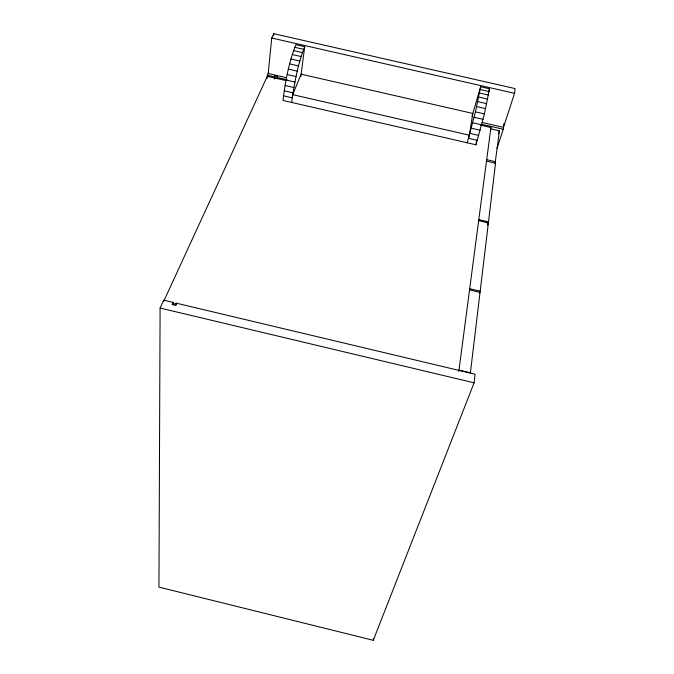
<?xml version="1.0" encoding="UTF-8"?>
<svg xmlns="http://www.w3.org/2000/svg" width="674" height="674" viewBox="0 0 674 674"><rect width="100%" height="100%" fill="white"/><g stroke="black" fill="none" stroke-linecap="round" stroke-linejoin="round"><path stroke-width="1.01" d="M160.1 308.035L158.946 587.113L373.278 640.3L474.092 382.815L475.077 374.238L176.167 303.14L175.198 305.314L172.081 304.572L173.058 302.399L163.723 300.174L160.1 308.035L474.092 382.815M173.016 304.496L173.058 302.399M176.125 305.238L176.167 303.14M267.081 78.378L267.393 75.235L268.606 72.598M481.994 122.449L503.478 127.369L514.557 93.298L515.054 88.58L273.804 33.7L271.732 38.022L268.193 73.5L286.602 77.721M273.593 35.781L273.804 33.7M274.259 78.951L275.043 75.614L277.402 76.154L277.174 78.251M274.706 78.757L275.043 75.614M497.075 148.238L503.259 129.248L503.916 123.527M300.815 76.71L304.69 46.691L295.928 44.695C288.699 62.429 285.388 81.546 282.979 100.46L475.979 144.8L484.412 113.914L489.509 88.774L480.629 86.752L472.002 116.214M479.475 293.156L480.183 291.176L488.372 222.909L478.666 220.651M487.471 224.872L488.49 221.889L495.525 163.226L486.502 161.145M495.045 163.757L499.4 130.857L490.748 128.877M291.716 102.465L292.685 94.646L301.143 74.182L472.819 113.443L469.365 135.196L467.124 142.77M458.8 371.517L490.925 127.529L480.672 125.179M304.69 46.691C298.135 63.027 294.993 80.518 292.289 97.84L283.51 95.826M475.979 144.8L476.425 141.801M477.344 140.327L468.447 138.288L475.423 111.859L480.629 86.752M373.278 640.3L373.598 638.455M488.305 92.785L489.509 88.774M490.327 129.467L490.925 127.529M498.431 133.856L499.4 130.857M487.69 224.897L488.372 222.909M277.402 76.154L276.846 77.4L287.09 79.743M163.715 301.312L267.283 76.305L285.751 80.535M271.732 38.022L514.557 93.298M294.782 47.315L303.578 49.312M480.2 89.549L489.113 91.58M293.552 50.609L302.382 52.623M479.576 93.012L488.515 95.051M292.272 54.535L301.118 56.549M478.767 97.064L487.732 99.112M290.966 58.992L299.829 61.014M477.79 101.631L486.771 103.678M289.66 63.878L298.531 65.909M476.661 106.593L485.659 108.649M288.396 69.102L297.268 71.132M475.423 111.859L484.412 113.914M287.191 74.528L296.054 76.558M474.083 117.293L483.073 119.349M267.393 75.235L274.478 76.861M481.75 124.319L503.259 129.248M286.079 80.038L294.934 82.068M472.693 122.769L481.657 124.825M285.077 85.505L293.915 87.527M471.261 128.178L480.217 130.234M284.217 90.805L293.022 92.827M469.837 133.393L478.759 135.44M292.685 94.646L469.365 135.196M486.695 159.687L495.702 161.76M478.801 219.64L488.49 221.889M469.702 288.716L480.183 291.176M469.551 289.904L480.04 292.373L470.393 372.823L458.986 370.11M172.906 303.502L175.965 304.227"/></g></svg>
